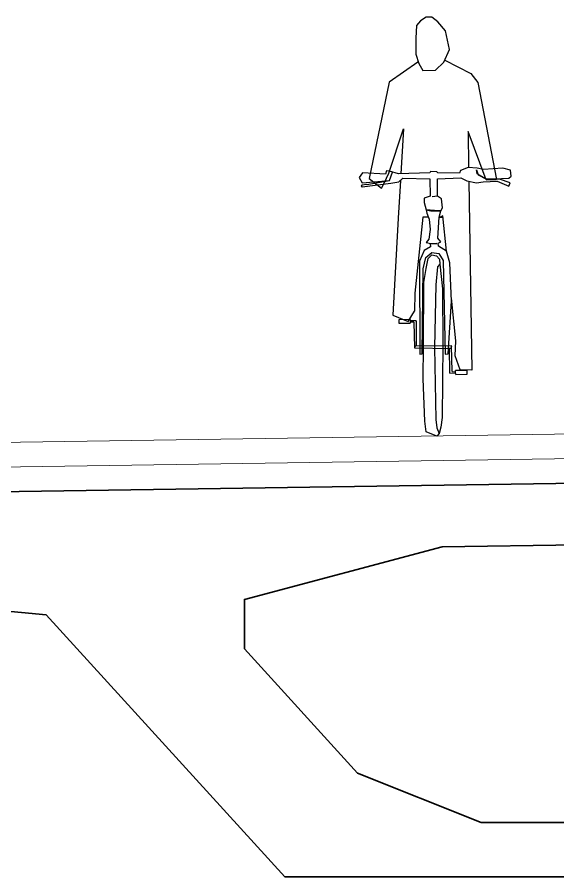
# Model space of a CAD drawing. Extents: x -2611510 to 954358, y -247163 to 181535.
# Drawn here: x 803845 to 806032, y -232221 to -228742 of the extents above; entities that cross this region are included whole.
import ezdxf

# ---------------------------------------------------------------- set-up
doc = ezdxf.new("R2010")
doc.units = 0
for name, color, linetype, lineweight in [('文字', 7, 'Continuous', 15), ('标注', 3, 'Continuous', 18), ('结构轮廓', 1, 'Continuous', 35)]:
    doc.layers.add(name, color=color, linetype=linetype, lineweight=lineweight)
doc.layers.add('汽车', color=150, linetype='Continuous')

# ---------------------------------------------------------------- blocks, each defined once
blk = doc.blocks.new('A$C3DE66DF3')
at = {"layer": '汽车', "color": 1}
for p, q in [((0.337, 1.4819), (0.4401, 1.4296)), ((0.4401, 1.4296), (0.4669, 1.3934)), ((0.1182, 1.395), (0.0392, 1.016)), ((0.4669, 1.3934), (0.5405, 1.0113)), ((0.117, 1.0361), (0.1739, 1.2118)), ((0.1739, 1.2118), (0.1634, 1.0342)), ((0.4283, 1.2006), (0.4306, 1.0587)), ((0.4998, 1.0109), (0.4283, 1.2006)), ((0.4288, 1.0588), (0.3991, 1.0471)), ((0.4647, 1.0568), (0.4288, 1.0588)), ((0.4892, 1.0507), (0.4647, 1.0568)), ((0.5648, 1.0568), (0.4892, 1.0507)), ((0.5956, 1.0483), (0.5648, 1.0568)), ((0.0123, 1.0383), (0, 1.0202)), ((0, 1.0202), (0.0119, 0.9989)), ((0.1034, 1.033), (0.0123, 1.0383)), ((0.0392, 1.016), (0.0882, 0.9775)), ((0.0978, 0.997), (0.117, 1.0361)), ((0.108, 1.0454), (0.1034, 1.033)), ((0.1188, 1.0443), (0.108, 1.0454)), ((0.1545, 1.034), (0.1188, 1.0443)), ((0.1194, 1.0074), (0.1316, 1.0406)), ((0.2786, 1.0378), (0.1545, 1.034)), ((0.1557, 1.0025), (0.172, 1.0163)), ((0.172, 1.0163), (0.2783, 1.0139)), ((0.2804, 1.0427), (0.2786, 1.0378)), ((0.3055, 1.042), (0.2804, 1.0427)), ((0.3096, 1.0377), (0.3055, 1.042)), ((0.3081, 1.0143), (0.3999, 1.0186)), ((0.3954, 1.0372), (0.3096, 1.0377)), ((0.3991, 1.0471), (0.3954, 1.0372)), ((0.3999, 1.0186), (0.4239, 1.007)), ((0.4649, 1.0342), (0.462, 1.0494)), ((0.462, 1.0494), (0.4677, 1.0304)), ((0.5007, 1.0126), (0.4649, 1.0342)), ((0.4677, 1.0304), (0.5007, 1.0126)), ((0.5007, 1.0126), (0.5896, 1.0166)), ((0.5896, 1.0166), (0.5982, 1.0248)), ((0.5982, 1.0248), (0.5956, 1.0483)), ((0.0099, 0.9894), (0.0073, 0.9848)), ((0.0073, 0.9848), (0.0114, 0.9822)), ((0.0293, 0.9925), (0.0099, 0.9894)), ((0.0114, 0.9822), (0.1241, 0.9972)), ((0.0119, 0.9989), (0.1194, 1.0074)), ((0.0293, 0.9925), (0.1194, 1.0074)), ((0.0882, 0.9775), (0.0978, 0.997)), ((0.1241, 0.9972), (0.1557, 1.0025)), ((0.1619, 1.0078), (0.1532, 0.8599)), ((0.2783, 1.0139), (0.2788, 0.946)), ((0.3085, 0.9464), (0.3081, 1.0143)), ((0.4239, 1.007), (0.4617, 0.9987)), ((0.4315, 1.0053), (0.4437, 0.2611)), ((0.4617, 0.9987), (0.4886, 1.0029)), ((0.4886, 1.0029), (0.5432, 1.0055)), ((0.4998, 1.0109), (0.5405, 1.0113)), ((0.5518, 1.0136), (0.5007, 1.0126)), ((0.5432, 1.0055), (0.5895, 0.9856)), ((0.594, 0.9981), (0.5518, 1.0136)), ((0.5895, 0.9856), (0.594, 0.9981)), ((0.2559, 0.9375), (0.2554, 0.9208)), ((0.2554, 0.9208), (0.2633, 0.8925)), ((0.2788, 0.946), (0.2559, 0.9375)), ((0.3085, 0.9464), (0.2875, 0.9428)), ((0.3241, 0.935), (0.3085, 0.9464)), ((0.3281, 0.8997), (0.3241, 0.935)), ((0.2959, 0.889), (0.2633, 0.8925)), ((0.2633, 0.8925), (0.2816, 0.8886)), ((0.2633, 0.8925), (0.2667, 0.8786)), ((0.2816, 0.8886), (0.321, 0.8882)), ((0.321, 0.8882), (0.2959, 0.889)), ((0.3148, 0.8637), (0.321, 0.8882)), ((0.321, 0.8882), (0.3281, 0.8997)), ((0.1532, 0.8599), (0.1322, 0.4768)), ((0.2506, 0.8632), (0.2183, 0.5645)), ((0.2724, 0.8632), (0.2505, 0.8623)), ((0.2723, 0.8634), (0.2506, 0.8632)), ((0.2667, 0.8786), (0.2752, 0.8557)), ((0.2752, 0.8557), (0.2798, 0.8145)), ((0.3098, 0.7809), (0.3148, 0.8637)), ((0.3185, 0.8638), (0.3148, 0.8637)), ((0.3148, 0.8637), (0.3304, 0.8624)), ((0.3298, 0.8679), (0.3185, 0.8638)), ((0.3442, 0.7288), (0.3298, 0.8679)), ((0.2798, 0.8145), (0.2745, 0.777)), ((0.3211, 0.7655), (0.3098, 0.7809)), ((0.2803, 0.7466), (0.2551, 0.7319)), ((0.2745, 0.777), (0.2641, 0.7639)), ((0.2641, 0.7639), (0.2824, 0.76)), ((0.305, 0.7601), (0.279, 0.7584)), ((0.279, 0.7584), (0.2803, 0.7466)), ((0.2824, 0.76), (0.305, 0.7601)), ((0.3109, 0.7608), (0.3211, 0.7655)), ((0.3122, 0.749), (0.3109, 0.7608)), ((0.3442, 0.7288), (0.3122, 0.749)), ((0.2551, 0.7319), (0.2371, 0.6906)), ((0.2618, 0.7041), (0.2863, 0.7247)), ((0.2718, 0.7004), (0.2856, 0.7151)), ((0.2856, 0.7151), (0.3039, 0.7112)), ((0.2863, 0.7247), (0.313, 0.7205)), ((0.3039, 0.7112), (0.3161, 0.6982)), ((0.313, 0.7205), (0.331, 0.6928)), ((0.3571, 0.6832), (0.3442, 0.7288)), ((0.2371, 0.6906), (0.239, 0.3232)), ((0.2513, 0.66), (0.2618, 0.7041)), ((0.263, 0.6613), (0.2718, 0.7004)), ((0.3172, 0.6781), (0.3076, 0.6675)), ((0.3161, 0.6982), (0.3172, 0.6781)), ((0.3172, 0.6781), (0.3281, 0.581)), ((0.331, 0.6928), (0.3379, 0.3236)), ((0.3639, 0.5326), (0.3571, 0.6832)), ((0.2483, 0.3255), (0.2513, 0.66)), ((0.2538, 0.6055), (0.263, 0.6613)), ((0.3076, 0.6675), (0.3013, 0.5965)), ((0.2534, 0.3546), (0.2538, 0.6055)), ((0.3013, 0.5965), (0.2968, 0.35)), ((0.3281, 0.581), (0.3298, 0.3632)), ((0.2183, 0.5645), (0.2176, 0.4926)), ((0.3807, 0.3765), (0.3633, 0.5446)), ((0.3496, 0.3249), (0.3639, 0.5326)), ((0.1322, 0.4768), (0.1926, 0.4527)), ((0.1926, 0.4527), (0.2176, 0.4926)), ((0.2001, 0.4605), (0.1557, 0.4593)), ((0.1557, 0.4593), (0.1559, 0.4453)), ((0.1559, 0.4453), (0.2008, 0.4457)), ((0.2001, 0.4605), (0.2007, 0.4501)), ((0.2238, 0.4552), (0.2006, 0.4544)), ((0.2007, 0.4501), (0.2008, 0.4457)), ((0.2148, 0.4497), (0.2007, 0.4501)), ((0.2148, 0.4497), (0.2171, 0.3482)), ((0.2238, 0.4552), (0.2247, 0.3558)), ((0.3775, 0.3165), (0.3807, 0.3765)), ((0.2199, 0.3556), (0.2171, 0.3482)), ((0.2171, 0.3482), (0.3603, 0.3464)), ((0.364, 0.3563), (0.2199, 0.3556)), ((0.2516, 0.2269), (0.2534, 0.3546)), ((0.2968, 0.35), (0.3012, 0.0663)), ((0.3298, 0.3632), (0.3265, 0.0739)), ((0.3565, 0.2493), (0.3557, 0.3487)), ((0.3603, 0.3464), (0.364, 0.3563)), ((0.3656, 0.2547), (0.3632, 0.3563)), ((0.239, 0.3232), (0.2483, 0.3255)), ((0.3379, 0.3236), (0.3496, 0.3249)), ((0.3968, 0.2614), (0.3775, 0.3165)), ((0.3565, 0.2493), (0.3798, 0.25)), ((0.3656, 0.2547), (0.3797, 0.2543)), ((0.4245, 0.2592), (0.3796, 0.2588)), ((0.3797, 0.2543), (0.3796, 0.2588)), ((0.3803, 0.244), (0.3797, 0.2543)), ((0.3803, 0.244), (0.4246, 0.2452)), ((0.4437, 0.2611), (0.3968, 0.2614)), ((0.4246, 0.2452), (0.4245, 0.2592)), ((0.2578, 0.0596), (0.2516, 0.2269)), ((0.3265, 0.0739), (0.3212, 0.0364)), ((0.2637, 0.018), (0.2578, 0.0596)), ((0.3012, 0.0663), (0.306, 0.0335)), ((0.3212, 0.0364), (0.3146, 0.0106)), ((0.305, 0), (0.2637, 0.018)), ((0.3146, 0.0106), (0.305, 0)), ((0.306, 0.0335), (0.3146, 0.0106))]:
    blk.add_line(p, q, dxfattribs=at)
blk.add_lwpolyline([(0.2998, 1.4421), (0.3336, 1.4742), (0.3558, 1.5244), (0.3401, 1.5971), (0.3094, 1.6332), (0.2865, 1.6511), (0.2638, 1.6509), (0.2412, 1.6371), (0.2261, 1.6188), (0.2228, 1.5687), (0.2234, 1.5051), (0.2351, 1.4688), (0.2505, 1.4416)], close=True, dxfattribs=at)
blk.add_lwpolyline([(0.2312, 1.4733), (0.1182, 1.395)], dxfattribs=at)
blk = doc.blocks.new('37.5m')
at = {"layer": '结构轮廓'}
for p, q in [((-18751.9, 1518.7), (0, 1800)), ((-14350.1, 1334.7), (-11350, 1379.8)), ((-14350.1, 1334.7), (-15150.1, 1122.7)), ((-18751.9, 1318.7), (-15951.9, 1060.7)), ((-15150.1, 1122.9), (-15150.1, 922.7)), ((-15951.9, 1060.7), (-14986.1, 0)), ((-15150.1, 922.7), (-14692.3, 420)), ((-14192.3, 220), (-14692.3, 420)), ((-14192.3, 220), (-11050, 220)), ((-14986.1, 0), (14986.1, 0))]:
    blk.add_line(p, q, dxfattribs=at)

msp = doc.modelspace()

# ---------------------------------------------------------------- linework, layer by layer
at = {"layer": '标注'}
for p, q in [((801666.3, -230494.8), (807666.3, -230404.8)), ((801166.3, -230702.3), (819918.2, -230421)), ((801666.3, -230594.8), (807668.2, -230504.8))]:
    msp.add_line(p, q, dxfattribs=at)

# ---------------------------------------------------------------- block references
at = {"layer": '文字'}
msp.add_blockref('37.5m', (819914.4, -232221), dxfattribs=at)
at = {"layer": '汽车', "xscale": 1027.205338051362, "yscale": 1027.205338051362, "zscale": 1027.205338051362, "rotation": 1.83752949792e-05}
msp.add_blockref('A$C3DE66DF3', (805228.6, -230438.5), dxfattribs=at)

doc.saveas('drawing.dxf')
